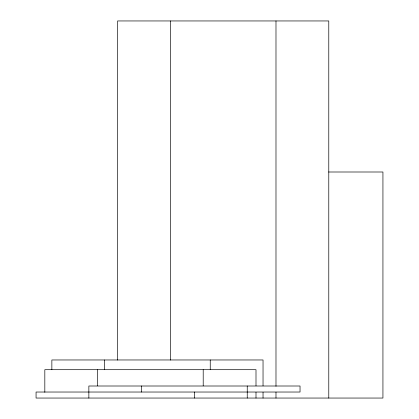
<?xml version="1.0" encoding="UTF-8"?>
<svg xmlns="http://www.w3.org/2000/svg" width="419" height="419" viewBox="0 0 419 419"><rect width="100%" height="100%" fill="white"/><g stroke="black" fill="none" stroke-linecap="round" stroke-linejoin="round"><path stroke-width="0.63" d="M328.643 172L382.935 172L382.935 398.05L36.065 398.05L36.065 392.027L300.035 392.027L300.035 386.004L88.859 386.004L88.859 398.05M328.779 398.05L328.779 20.95L117.603 20.95L117.603 360.078M275.985 20.95L275.985 386.266M275.985 392.158L275.985 398.05M263.038 385.784L263.038 359.968L51.862 359.968L51.862 369.652M263.038 392.242L263.038 398.05M255.999 385.805L255.999 369.694L44.823 369.694L44.823 392.252M255.999 392.252L255.999 398.05M247.241 386.004L247.241 398.05M210.244 359.968L210.244 369.652M203.205 369.694L203.205 385.805M194.447 392.027L194.447 398.05M170.397 20.95L170.397 360.078M141.653 386.004L141.653 392.027M104.656 359.968L104.656 369.652M97.617 369.694L97.617 385.805"/></g></svg>
